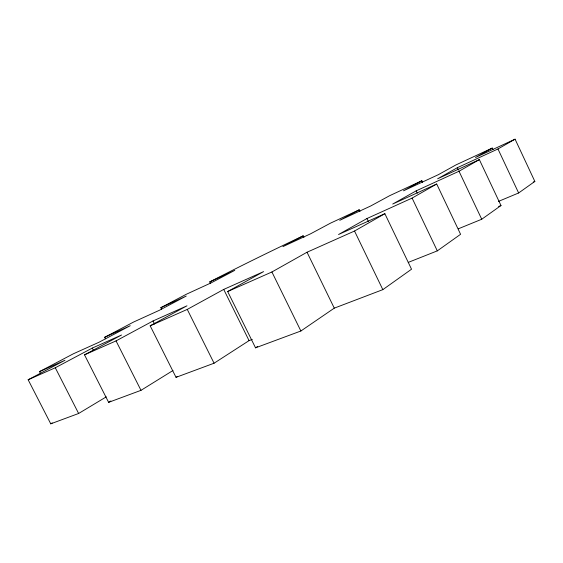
<?xml version="1.0" encoding="UTF-8"?>
<svg xmlns="http://www.w3.org/2000/svg" width="563" height="563" viewBox="0 0 563 563"><rect width="100%" height="100%" fill="white"/><g stroke="black" fill="none" stroke-linecap="round" stroke-linejoin="round"><path stroke-width="0.84" d="M252.33 339.376L249.064 340.622L214.074 363.219L176.029 377.337L150.173 325.808L187.261 309.411L223.722 289.417L263.597 271.619L227.677 291.543L255.532 347.835L300.881 331.002L334.281 308.144L382.833 289.642L411.532 269.213L384.86 213.68L338.532 234.518L366.949 218.535L412.102 198.092L436.698 184.017L460.59 234.292L437.31 250.866L408.259 262.393M458.352 228.796L481.731 219.246L501 205.53L479.352 159.611L437.627 178.788L457.325 167.711L497.966 148.963L515.075 139.174L534.85 181.434L518.636 192.975L498.438 201.413M255.532 347.835L257.72 346.379M176.029 377.337L177.507 376.401M106.28 396.852L78.63 413.481L50.754 423.826L28.15 379.765L55.294 367.759L92.276 348.082L121.538 335.02L84.506 354.845L108.631 402.348L140.996 390.335L172.989 370.503M108.631 402.348L110.869 400.983M50.754 423.826L52.246 422.94M227.677 291.543L271.915 271.978L307.032 252.231L354.521 231.034L384.86 213.68M436.698 184.017L392.707 204.045L416.17 190.857L459.014 171.251L479.352 159.611M492.984 149.638L492.245 148.069L475.475 157.499L515.075 139.174M422.595 182.321L421.842 180.744L403.488 190.815L438.352 174.678L455.988 164.903L492.245 148.069M150.173 325.808L186.979 305.815L153.023 320.966L116.034 340.904L84.506 354.845M359.996 211.392L359.229 209.809L339.742 220.316L370.672 206.002L389.645 195.692L421.842 180.744M303.943 237.396L303.183 235.827L282.9 246.622L310.53 233.835L330.453 223.173L359.229 209.809M28.15 379.765L64.998 360.25L39.516 371.622L40.304 373.17M39.516 371.622L73.345 353.796L98.919 342.29L130.25 325.703L104.669 337.286L105.45 338.835M104.669 337.286L133.748 321.959L159.266 310.34L186.226 296.061L160.828 307.687L161.595 309.228M160.828 307.687L186.1 294.365L211.343 282.767L234.785 270.353L209.739 281.908L210.506 283.449M209.739 281.908C240.591 265.954 271.788 250.704 303.183 235.827M533.245 182.109L534.85 181.434M498.6 206.522L501 205.53M55.294 367.759L78.63 413.481M92.276 348.082L93.465 350.425M116.034 340.904L140.996 390.335M153.023 320.966L154.572 324.063M187.261 309.411L214.074 363.219M223.722 289.417L249.064 340.622M271.915 271.978L300.881 331.002M307.032 252.231L334.281 308.144M366.949 218.535L368.469 221.695M354.521 231.034L382.833 289.642M412.102 198.092L437.31 250.866M416.17 190.857L417.289 193.2M457.325 167.711L458.444 170.068M459.014 171.251L481.731 219.246M497.966 148.963L518.636 192.975"/></g></svg>
